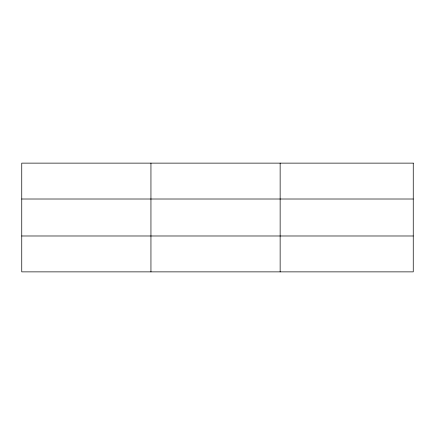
<?xml version="1.0" encoding="UTF-8"?>
<svg xmlns="http://www.w3.org/2000/svg" width="435" height="435" viewBox="0 0 435 435"><rect width="100%" height="100%" fill="white"/><g stroke="black" fill="none" stroke-linecap="round" stroke-linejoin="round"><path stroke-width="0.65" d="M150.945 163.13L150.945 271.87M280.14 163.13L280.14 271.87M21.75 199.012L413.25 199.012M21.75 235.987L413.25 235.987M413.25 163.13L413.25 271.87L21.75 271.87L21.75 163.13L413.25 163.13"/></g></svg>
